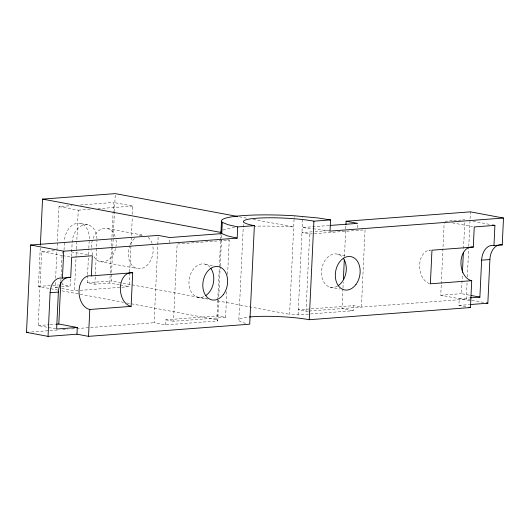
<?xml version="1.0" encoding="UTF-8"?>
<svg xmlns="http://www.w3.org/2000/svg" width="530" height="530" viewBox="0 0 530 530"><rect width="100%" height="100%" fill="white"/><g stroke="black" fill="none" stroke-linecap="round" stroke-linejoin="round"><path stroke-width="0.4" stroke-dasharray="2.65 1.99" d="M57.896 290.082L38.432 286.445L40.373 245.244M55.829 328.885L38.16 325.586L41.645 251.684L55.16 250.663M57.624 287.644L55.219 287.194L55.491 281.437M55.643 278.144L59.022 206.581L72.053 205.594M60.844 281.331L62.235 251.77M62.48 282.987L62.407 284.636L70.099 286.074L70.45 278.661M64.037 250.034L64.428 241.793M71.497 256.414L72.159 242.409A16.96 12.236 -79.4 0 1 82.117 225.488L85.35 224.674A16.96 12.236 -79.4 0 1 96.983 239.076M129.678 272.692L129.015 286.677L74.458 290.791L76.088 256.242M76.121 255.42L76.393 249.656M76.433 248.835L78.255 210.172L59.022 206.581M119.396 284.882L109.783 283.08L94.897 284.206L87.205 282.768L87.556 275.348M87.596 274.527L88.49 255.579M88.523 254.751L88.795 248.987M88.835 248.159L89.265 239.096A16.96 12.236 -79.4 0 0 77.658 223.236A16.96 12.236 -79.4 0 0 64.461 240.971M94.897 284.206L95.327 275.143M95.367 274.315L96.957 240.534M109.783 283.08L110.207 274.03M110.247 273.208L111.486 246.887M111.525 246.066L113.579 202.467L80.196 204.984M207.68 298.993L111.181 280.96L112.771 247.179M112.81 246.351L114.4 212.57M114.44 211.748L115.295 193.622M129.718 271.87L130.956 245.542M130.996 244.721L132.275 217.578M132.434 214.286L132.818 206.057L113.579 202.467M218.632 300.291L217.658 320.948L165.579 324.877L154.097 322.73L157.755 245.277M157.794 244.456L158.178 236.214M165.579 324.877L165.817 319.835L217.896 315.906L225.588 317.344L226.827 291.043M169.454 242.574L169.66 238.255M225.588 317.344L173.509 321.273L177.152 244.012L229.232 240.09L227.602 274.606M217.658 320.948L216.836 319.789L217.731 300.835M217.77 300.013L219.287 267.882M219.327 267.054L220.566 240.693M220.606 239.865L220.838 234.923M218.784 297.005L220.222 266.597M220.261 265.775L221.739 234.333M238.851 319.881L243.502 221.348M308.467 311.097L306.022 311.282L298.324 309.845L353.715 305.664L353.477 310.706L298.085 314.88L289.585 314.303L294.196 216.565M298.085 314.88L302.696 217.148M306.022 311.282L309.666 234.022L301.967 232.584L314.184 231.663M342.93 288.784L342.002 308.559L353.477 310.706M342.97 287.962L343.241 282.198M344.447 256.652L345.924 225.343M357.392 227.688L357.525 224.806M469.997 300.689L440.755 295.23L441.258 284.55M441.298 283.729L444.16 222.971M465.83 306.691L458.907 305.399L459.225 298.681L469.553 297.9M469.454 295.17L461.425 293.666L462.352 273.964M463.551 248.51L464.79 222.236M471.084 300.086L466.294 299.192L467.109 281.887M467.341 276.945L468.739 247.278M468.778 246.457L470.415 211.854M78.255 210.172L90.471 209.251M97.805 208.701L132.818 206.057M329.084 225.522L302.206 227.549L312.514 228.642M445.034 221.268L452.984 220.665M453.779 220.606L461.729 220.01M462.524 219.95L464.909 219.771M314.999 231.603L329.66 230.497M309.666 234.022L365.051 229.848L361.407 307.102L353.715 305.664M428.949 250.22L430.572 250.1M38.432 286.445L52.013 285.418M52.814 285.359L58.406 284.935M87.205 282.768L111.181 280.96M55.219 287.194L57.571 287.022M61.487 286.723L70.099 286.074M38.16 325.586L49.29 324.744M50.085 324.685L55.65 324.267M440.755 295.23L461.425 293.666M31.442 331.979L58.605 329.932M62.719 329.62L67.661 329.249M71.775 328.938L75.896 328.627M76.718 328.567L154.097 322.73M309.281 311.037L466.294 299.192M458.907 305.399L469.355 304.611M313.31 228.721L330.038 231.113M473.018 221.288L490.859 224.621M452.348 222.845L472.627 226.635M239.374 216.81L247.483 218.327M253.161 219.387L293.706 226.966A66.025 8.619 2.7 0 0 254.811 226.204M337.855 254.221L345.553 255.659M227.695 239.798L229.232 240.09M80.838 223.567L88.536 225.005M107.769 228.602L143.1 235.201A16.96 12.236 -79.4 0 0 138.926 235.737M471.879 300.232L484.645 302.617M329.905 287.154L339.909 289.022M205.348 264.218L213.04 265.656M71.232 251.796L89.08 255.129M99.819 261.529L136.753 268.432M41.645 251.684L61.924 255.473M62.732 255.626L70.848 257.143M217.413 300.815L289.585 314.303M197.398 297.144L207.402 299.013M120.197 285.027L129.015 286.677M61.632 288.393L74.458 290.791M61.95 290.837L123.583 302.358M126.822 302.961L216.836 319.789M165.817 319.835L173.509 321.273M245.602 323.327A40.704 5.313 2.7 0 1 248.517 317.072M223.011 230.113A66.025 8.619 2.7 0 1 235.552 227.43M337.584 286.034A16.96 12.236 -79.4 0 1 321.756 268.982A16.96 12.236 -79.4 0 1 342.3 257.05M203.818 296.661A16.96 12.236 -79.4 0 1 189.409 278.104A16.96 12.236 -79.4 0 1 209.794 267.041M429.631 283.623A16.96 11.534 85.7 0 1 419.614 265.397A16.96 11.534 85.7 0 1 430.453 250.067M91.372 247.457A16.96 12.236 -79.4 0 1 101.78 228.914A16.96 12.236 -79.4 0 1 115.659 238.175M115.977 239.818A16.96 12.236 -79.4 0 1 115.984 246.331M115.566 248.51A16.96 12.236 -79.4 0 1 103.005 261.86A16.96 12.236 -79.4 0 1 91.611 250.319M148.148 237.374A16.96 12.236 -79.4 0 1 152.594 245.079M152.912 246.722A16.96 12.236 -79.4 0 1 138.86 268.783A16.96 12.236 -79.4 0 1 129.83 245.715M130.387 244.383A16.96 12.236 -79.4 0 1 134.647 238.387"/><path stroke-width="0.79" d="M330.568 219.917L313.892 221.176A40.704 5.313 2.7 0 0 256.427 218.241A40.704 5.313 2.7 0 0 254.373 225.667L249.723 324.194L88.523 336.351L76.976 334.198L48.044 336.378L26.5 332.35L30.621 245.012L158.218 235.393L169.693 237.539L221.778 233.611L227.562 235.91L237.168 238.122L237.692 226.919L228.092 224.713L222.302 222.415L221.487 221.255A66.025 8.619 2.7 0 1 294.236 215.77L317.801 217.949L330.568 219.917L330.038 231.113L503.5 218.035L502.235 244.906L493.967 245.529A16.96 11.534 85.7 0 0 481.631 260.17L479.888 297.118L470.349 297.84M40.413 244.423L42.552 199.108L115.295 193.622L237.751 216.505M48.044 336.378L50.105 292.712A16.96 11.534 85.7 0 1 62.441 278.071L63.706 251.2L30.621 245.012M88.523 336.351L89.789 309.48A16.96 11.534 85.7 0 1 79.036 290.526A16.96 11.534 85.7 0 1 91.372 275.892L92.326 255.738L71.656 257.295L70.709 277.448A16.96 11.534 85.7 0 0 58.373 292.09L56.63 329.037L77.294 327.48L76.976 334.198M77.294 327.48L58.83 324.029L60.804 282.152M89.789 309.48L131.122 306.366L132.705 272.771L91.372 275.892M220.877 234.101L221.487 221.255M221.778 233.611L222.302 222.415M249.299 316.993A40.704 5.313 2.7 0 1 309.242 319.709L313.892 221.176M343.36 279.721L344.295 259.952M345.964 224.521L346.117 221.222L470.415 211.854L503.5 218.035M462.432 272.321L463.359 252.611M309.242 319.709L470.448 307.552L471.713 280.681A16.96 11.534 85.7 0 1 460.961 263.94A16.96 11.534 85.7 0 1 470.282 247.106M471.713 280.681L430.38 283.795L431.963 250.206L473.297 247.093L474.251 226.939L494.914 225.376L493.967 245.529M470.156 304.551L487.839 303.213L489.899 259.548A16.96 11.534 85.7 0 1 498.485 245.105M237.692 226.919L254.373 225.667M329.898 225.455L357.598 223.369L346.117 221.222M63.706 251.2L237.168 238.122M62.441 278.071L70.709 277.448M50.105 292.712L58.373 292.09M481.631 260.17L489.899 259.548M56.445 324.208L58.83 324.029M26.5 332.35L28.15 332.224M492.483 224.925L494.914 225.376M42.552 199.108L220.957 232.451A66.025 8.619 2.7 0 1 221.321 231.246M471.057 295.468L479.888 297.118M486.242 302.915L487.839 303.213M468.911 307.267L470.448 307.552M343.208 258.15A16.96 12.236 -79.4 0 1 338.206 285.65M210.702 268.14A16.96 12.236 -79.4 0 1 205.693 295.641M131.122 306.366A16.96 11.534 85.7 0 1 120.37 287.412A16.96 11.534 85.7 0 1 132.705 272.771M471.031 246.993A16.96 11.534 85.7 0 1 473.297 247.093M499.22 244.92A16.96 11.534 85.7 0 1 502.235 244.906M355.941 284.491A16.96 12.236 -79.4 0 0 351.708 256.811A16.96 12.236 -79.4 0 0 335.55 278.528A16.96 12.236 -79.4 0 0 355.941 284.491M223.428 294.481A16.96 12.236 -79.4 0 0 219.195 266.802A16.96 12.236 -79.4 0 0 203.036 288.519A16.96 12.236 -79.4 0 0 223.428 294.481"/></g></svg>
